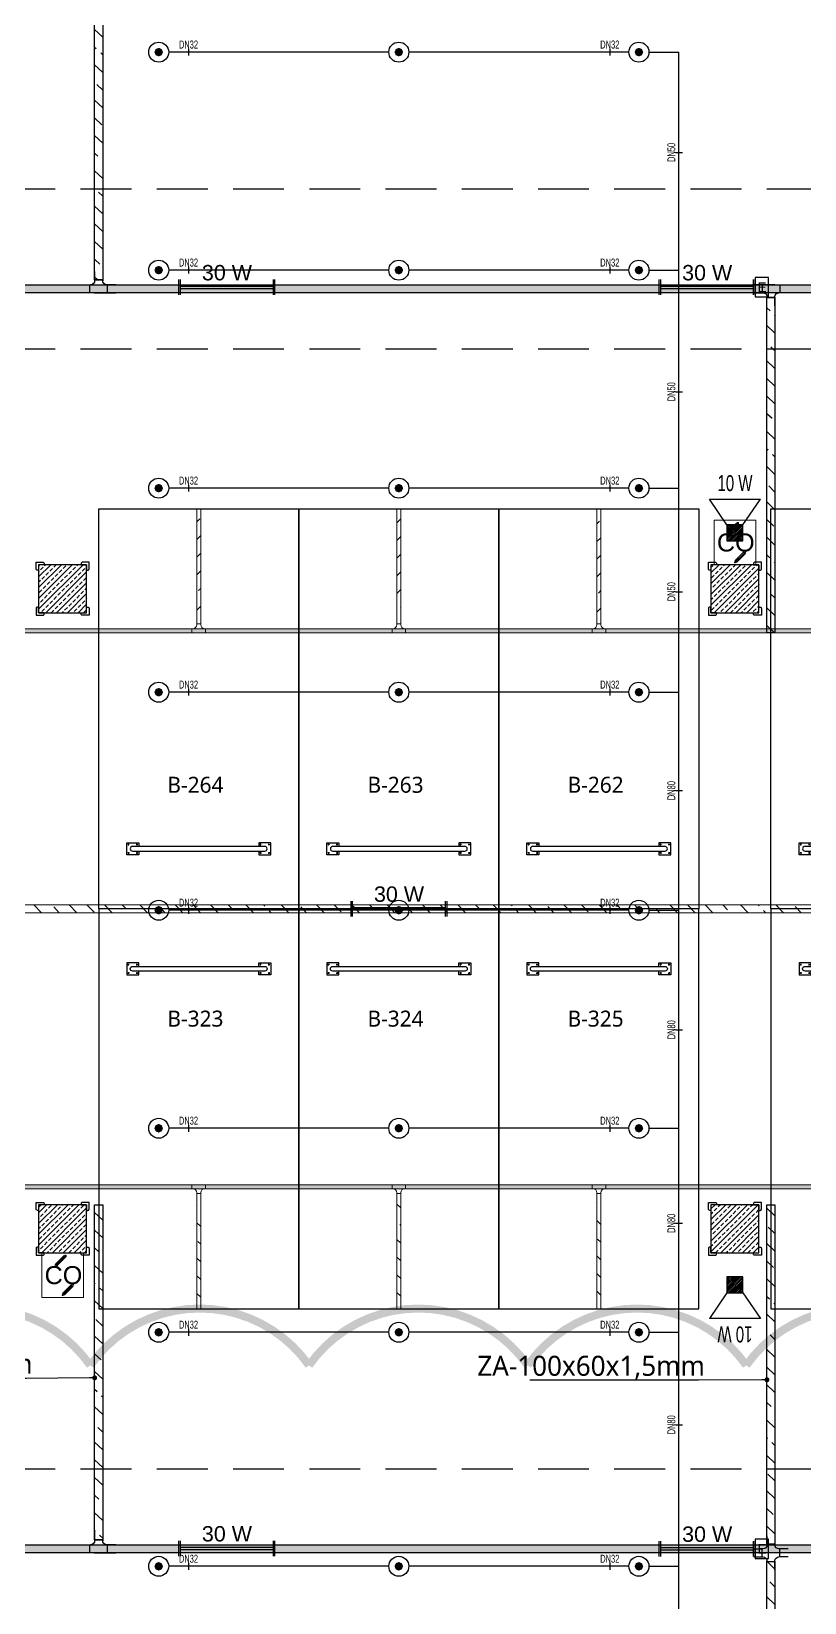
# Model space of a CAD drawing. Header units: millimetres. Extents: x -379292 to 1221486, y 92049 to 447512.
# Drawn here: x -141845 to -132185, y 203947 to 223584 of the extents above; entities that cross this region are included whole.
import ezdxf
from ezdxf import colors
from ezdxf.entities.mleader import LeaderData, LeaderLine
from ezdxf.enums import TextEntityAlignment as Align
from ezdxf.math import Vec2, Vec3

# ---------------------------------------------------------------- set-up
doc = ezdxf.new("R2010")
doc.units = ezdxf.units.MM
doc.linetypes.add('HIDDEN', pattern=[9.525, 6.35, -3.175])
for name, color, linetype in [('-M-YNGN-BORUID', 7, 'Continuous'), ('-M-YNGN-BORUUZUN', 7, 'Continuous'), ('-M-YNGN-BORUYUK', 7, 'Continuous'), ('-M-YNGN-SPR-YUK', 7, 'Continuous'), ('-M-YNGN-ZON4-CAP-', 7, 'Continuous'), ('-M-YNGN-ZON4-SPR-', 7, 'Continuous'), ('05_HATCH CONCRETE', 141, 'Continuous'), ('05_SYMBOL', 2, 'Continuous'), ('08_LAMP', 4, 'Continuous'), ('08_LOUD SYSTEM', 4, 'Continuous'), ('202-A-Y-MahalAd', 141, 'Continuous'), ('E_CT_ZA', 6, 'Continuous'), ('EYazı', 7, 'Continuous')]:
    doc.layers.add(name, color=color, linetype=linetype)
doc.layers.add('-M-YNGN-SPR-CAPCIZGI', color=188, linetype='Continuous', plot=False)
for name, color, linetype, lineweight in [('-M-YNGN-ZON4', 3, 'SP', 30), ('08_DEDECTOR', 3, 'Continuous', 9), ('E_CT_AYDINLATMA', 3, 'Continuous', 9), ('E_CT_KIRMIZI', 1, 'Continuous', 9)]:
    doc.layers.add(name, color=color, linetype=linetype, lineweight=lineweight)
doc.styles.add('CIZGI', font='tahoma.ttf', dxfattribs={"width": 0.8, "oblique": 20})
doc.styles.add('HCAD', font='HCAD.SHX', dxfattribs={"width": 0.8, "height": 0.2})
doc.styles.add('PIPESIZE', font='hcad.shx', dxfattribs={"width": 0.8})
doc.styles.add('SPR-NOT', font='romans.shx')
doc.styles.get("Standard").update_dxf_attribs({"font": 'segoeuil.ttf'})
doc.styles.add('TR', font='tsimpali.shx', dxfattribs={"width": 0.7})
doc.styles.add('YAZI-2', font='arial.ttf', dxfattribs={"height": 2})
doc.styles.add('YAZI-3', font='arial.ttf', dxfattribs={"height": 3})
doc.linetypes.add('SP', pattern='A,2,-0.1,["SP",CIZGI,S=0.14,R=0.2,X=0,Y=-0.07],-0.255', length=2.355)
pattern_1 = [(225, (905000, -3e-07), (67.351921, -67.351921), []), (225, (904932.65, -3e-07), (67.351921, -67.351921), [47.625, -23.8125])]

# ---------------------------------------------------------------- blocks, each defined once
blk = doc.blocks.new('202_Vida')
at = {"color": 0, "linetype": 'ByBlock', "ltscale": 0.2}
for points in [[(1, 0), (-1, 0)], [(0, 1), (0, -1)]]:
    blk.add_lwpolyline(points, dxfattribs=at)
at = {"color": 0, "linetype": 'ByBlock'}
for radius in [0.42, 0.23, 0.155]:
    blk.add_circle((0, 0), radius, dxfattribs=at)
blk = doc.blocks.new('202_Stoper')
at = {"color": 0, "linetype": 'ByBlock'}
for points in [[(-750, -30), (-750, -75), (-900, -75), (-900, 75), (-750, 75), (-750, 30)], [(750, -30), (750, -75), (900, -75), (900, 75), (750, 75), (750, 30)]]:
    blk.add_lwpolyline(points, dxfattribs=at)
blk.add_lwpolyline([(825, -30, 1), (825, 30), (-825, 30, 1), (-825, -30)], format="xyb", close=True, dxfattribs=at)
at = {"color": 0, "linetype": 'ByBlock', "yscale": 10, "zscale": 10, "rotation": 180}
for p, xscale in [((-877, 53), -10), ((-772, 53), 10), ((772, 53), -10), ((877, 53), 10)]:
    blk.add_blockref('202_Vida', p, dxfattribs=dict(at, xscale=xscale))
at = {"color": 0, "linetype": 'ByBlock', "yscale": 10, "zscale": 10}
for p, xscale in [((-877, -52), 10), ((-772, -52), -10), ((772, -52), 10), ((877, -52), -10)]:
    blk.add_blockref('202_Vida', p, dxfattribs=dict(at, xscale=xscale))
blk = doc.blocks.new('202_Mahalblok')
at = {"color": 0, "linetype": 'ByBlock', "flags": 128}
blk.add_lwpolyline([(0, 0), (0, 5000), (2500, 5000), (2500, 0)], close=True, dxfattribs=at)
at = {"color": 252}
blk.add_blockref('202_Stoper', (1250, 750), dxfattribs=at)
at = {"color": 0, "linetype": 'ByBlock', "ltscale": 25}
blk.add_attdef('MAHALNO', text='', height=200, dxfattribs=at).set_placement((1209, 1390), align=Align.BOTTOM_CENTER)
blk = doc.blocks.new('bariyer')
at = {"color": 8, "ltscale": 25}
blk.add_lwpolyline([(0, -70), (15, -70, 0.414214), (30, -55), (30, 30), (-55, 30, 0.414214), (-70, 15), (-70, 0), (0, 0)], format="xyb", close=True, dxfattribs=at)
blk = doc.blocks.new('OtoParkBodrumKatMimari')
at = {"layer": '05_HATCH CONCRETE'}
h = blk.add_hatch(dxfattribs=at)
h.set_pattern_fill('ANSI33', color=8, scale=15, angle=180, style=0)
h.set_pattern_definition(pattern_1)
h.paths.add_polyline_path([(105200, 116100), (104600, 116100), (104600, 115500), (105200, 115500)])
h = blk.add_hatch(dxfattribs=at)
h.set_pattern_fill('ANSI33', color=8, scale=15, angle=180, style=0)
h.set_pattern_definition(pattern_1)
h.paths.add_polyline_path([(113600, 116100), (113000, 116100), (113000, 115500), (113600, 115500)])
h = blk.add_hatch(dxfattribs=at)
h.set_pattern_fill('ANSI33', color=8, scale=15, angle=180, style=0)
h.set_pattern_definition(pattern_1)
h.paths.add_polyline_path([(105200, 108100), (104600, 108100), (104600, 107500), (105200, 107500)])
h = blk.add_hatch(dxfattribs=at)
h.set_pattern_fill('ANSI33', color=8, scale=15, angle=180, style=0)
h.set_pattern_definition(pattern_1)
h.paths.add_polyline_path([(113600, 108100), (113000, 108100), (113000, 107500), (113600, 107500)])
at = {"color": 5}
for points in [[(105200, 116100), (104600, 116100), (104600, 115500), (105200, 115500)], [(113600, 116100), (113000, 116100), (113000, 115500), (113600, 115500)], [(105200, 108100), (104600, 108100), (104600, 107500), (105200, 107500)], [(113600, 108100), (113000, 108100), (113000, 107500), (113600, 107500)]]:
    blk.add_lwpolyline(points, close=True, dxfattribs=at)
at = {"layer": '05_SYMBOL', "color": 252, "linetype": 'HIDDEN', "ltscale": 100}
for points in [[(19400, 120800), (128500, 120800)], [(19400, 118800), (135650, 118800)], [(19400, 104800), (128500, 104800)]]:
    blk.add_lwpolyline(points, dxfattribs=at)
at = {"layer": '05_SYMBOL', "color": 8, "xscale": -1}
for p in [(104600, 116100), (113000, 116100), (104600, 108100), (113000, 108100)]:
    blk.add_blockref('bariyer', p, dxfattribs=at)
at = {"layer": '05_SYMBOL', "color": 8}
for p in [(105200, 116100), (113600, 116100), (105200, 108100), (113600, 108100)]:
    blk.add_blockref('bariyer', p, dxfattribs=at)
at = {"layer": '05_SYMBOL', "color": 8, "rotation": 180}
for p in [(104600, 115500), (113000, 115500), (104600, 107500), (113000, 107500)]:
    blk.add_blockref('bariyer', p, dxfattribs=at)
at = {"layer": '05_SYMBOL', "color": 8, "xscale": -1, "rotation": 180}
for p in [(105200, 115500), (113600, 115500), (105200, 107500), (113600, 107500)]:
    blk.add_blockref('bariyer', p, dxfattribs=at)
at = {"layer": '202-A-Y-MahalAd', "color": 8, "ltscale": 25}
for p, values in [((105350, 111800), {'MAHALNO': 'B-264'}), ((107850, 111800), {'MAHALNO': 'B-263'}), ((110350, 111800), {'MAHALNO': 'B-262'}), ((113750, 111800), {'MAHALNO': 'B-261'})]:
    blk.add_blockref('202_Mahalblok', p, dxfattribs=at).add_auto_attribs(values)
ref = blk.add_blockref('202_Mahalblok', (105350, 111800), dxfattribs=dict(at, xscale=-1, rotation=180))
ref.add_attrib('MAHALNO', 'B-323', dxfattribs={"layer": '0', "color": 0, "linetype": 'ByBlock', "ltscale": 25, "height": 200}).set_placement((106559, 110267), align=Align.BOTTOM_CENTER)
ref = blk.add_blockref('202_Mahalblok', (107850, 111800), dxfattribs=dict(at, xscale=-1, rotation=180))
ref.add_attrib('MAHALNO', 'B-324', dxfattribs={"layer": '0', "color": 0, "linetype": 'ByBlock', "ltscale": 25, "height": 200}).set_placement((109059, 110267), align=Align.BOTTOM_CENTER)
ref = blk.add_blockref('202_Mahalblok', (110350, 111800), dxfattribs=dict(at, xscale=-1, rotation=180))
ref.add_attrib('MAHALNO', 'B-325', dxfattribs={"layer": '0', "color": 0, "linetype": 'ByBlock', "ltscale": 25, "height": 200}).set_placement((111559, 110267), align=Align.BOTTOM_CENTER)
ref = blk.add_blockref('202_Mahalblok', (113750, 111800), dxfattribs=dict(at, xscale=-1, rotation=180))
ref.add_attrib('MAHALNO', 'B-326', dxfattribs={"layer": '0', "color": 0, "linetype": 'ByBlock', "ltscale": 25, "height": 200}).set_placement((114959, 110267), align=Align.BOTTOM_CENTER)
blk = doc.blocks.new('SPRKL100')
at = {"layer": '-M-YNGN-SPR-CAPCIZGI'}
blk.add_line((0, 0.43), (0, -0.43), dxfattribs=at)
at = {"layer": '-M-YNGN-BORUID', "color": 0, "style": 'HCAD', "width": 0.8, "flags": 1}
blk.add_attdef('DIC', text='', height=0.4, dxfattribs=at).set_placement((0, -1.69), align=Align.CENTER)
at = {"layer": '-M-YNGN-BORUUZUN', "color": 0, "style": 'HCAD', "width": 0.7}
blk.add_attdef('BOY', text='', height=0.8, dxfattribs=at).set_placement((0, -1.08), align=Align.CENTER)
at = {"layer": '-M-YNGN-BORUYUK', "color": 6, "style": 'PIPESIZE', "width": 0.8}
blk.add_attdef('YUK', text='', height=0.5, dxfattribs=at).set_placement((0, 1.87), align=Align.CENTER)
at = {"color": 0, "style": 'PIPESIZE', "width": 0.7}
blk.add_attdef('CAP', text='', height=1, dxfattribs=at).set_placement((0, 0.45), align=Align.CENTER)
blk = doc.blocks.new('SP-C-UP-12')
at = {"ltscale": 10}
blk.add_line((0, 0), (0, 0), dxfattribs=at)
at = {"color": 1, "linetype": 'Continuous'}
blk.add_circle((0, 0), 12.5, dxfattribs=at)
at = {"ltscale": 10}
for points in [[(-5.4, 0), (-3.8, 3.8), (-3.8, -3.8), (0, 5.4)], [(-3.8, -3.8), (0, 5.4), (0, -5.4), (3.8, 3.8)], [(0, -5.4), (3.8, 3.8), (3.8, -3.8), (5.4, 0)]]:
    blk.add_solid(points, dxfattribs=at)
at = {"layer": '-M-YNGN-SPR-YUK', "style": 'SPR-NOT', "width": 0.5, "flags": 9}
for tag, p in [('YUK', (0, 17.8)), ('CAP', (0, 14.4)), ('TIP', (0.2, 10.8))]:
    blk.add_attdef(tag, text='', height=2.5, dxfattribs=at).set_placement(p, align=Align.MIDDLE_CENTER)
blk = doc.blocks.new('A$C69E781E7')
at = {"layer": '-M-YNGN-ZON4', "ltscale": 500}
for p, q in [((-3033.4, -2137.6), (-3308.4, -2137.6)), ((-2733.4, -2137.6), (-3008.4, -2137.6)), ((-2708.4, -2137.6), (-2670.9, -2137.6)), ((-2670.9, -7485.1), (-2670.9, -2137.6)), ((-3033.4, -2410.1), (-3308.4, -2410.1)), ((-2733.4, -2410.1), (-3008.4, -2410.1)), ((-2708.4, -2410.1), (-2670.9, -2410.1)), ((-3033.4, -2682.6), (-3308.4, -2682.6)), ((-2733.4, -2682.6), (-3008.4, -2682.6)), ((-2708.4, -2682.6), (-2670.9, -2682.6)), ((-3033.4, -2937.6), (-3308.4, -2937.6)), ((-2733.4, -2937.6), (-3008.4, -2937.6)), ((-2708.4, -2937.6), (-2670.9, -2937.6)), ((-3033.4, -3210.1), (-3308.4, -3210.1)), ((-2733.4, -3210.1), (-3008.4, -3210.1)), ((-2708.4, -3210.1), (-2670.9, -3210.1)), ((-3033.4, -3482.6), (-3308.4, -3482.6)), ((-2733.4, -3482.6), (-3008.4, -3482.6)), ((-2708.4, -3482.6), (-2670.9, -3482.6)), ((-3033.4, -3737.6), (-3308.4, -3737.6)), ((-2733.4, -3737.6), (-3008.4, -3737.6)), ((-2708.4, -3737.6), (-2670.9, -3737.6)), ((-3033.4, -4030.1), (-3308.4, -4030.1)), ((-2733.4, -4030.1), (-3008.4, -4030.1)), ((-2708.4, -4030.1), (-2670.9, -4030.1))]:
    blk.add_line(p, q, dxfattribs=at)
at = {"layer": '-M-YNGN-ZON4-CAP-'}
ref = blk.add_blockref('SPRKL100', (-3283.7, -2137.6), dxfattribs=dict(at, xscale=10, yscale=10, zscale=10))
ref.add_attrib('CAP', 'DN32', dxfattribs={"layer": '0', "color": 0, "height": 10, "style": 'PIPESIZE', "width": 0.7}).set_placement((-3283.7, -2133.1), align=Align.CENTER)
ref = blk.add_blockref('SPRKL100', (-2757.3, -2137.6), dxfattribs=dict(at, xscale=10, yscale=10, zscale=10))
ref.add_attrib('CAP', 'DN32', dxfattribs={"layer": '0', "color": 0, "height": 10, "style": 'PIPESIZE', "width": 0.7}).set_placement((-2757.3, -2133.1), align=Align.CENTER)
ref = blk.add_blockref('SPRKL100', (-2670.9, -2263), dxfattribs=dict(at, xscale=10.00000000000001, yscale=10.00000000000001, zscale=10.00000000000001, rotation=90))
ref.add_attrib('CAP', 'DN50', dxfattribs={"layer": '0', "color": 0, "height": 10, "rotation": 90, "style": 'PIPESIZE', "width": 0.7}).set_placement((-2675.4, -2263), align=Align.CENTER)
ref = blk.add_blockref('SPRKL100', (-3283.7, -2410.1), dxfattribs=dict(at, xscale=10, yscale=10, zscale=10))
ref.add_attrib('CAP', 'DN32', dxfattribs={"layer": '0', "color": 0, "height": 10, "style": 'PIPESIZE', "width": 0.7}).set_placement((-3283.7, -2405.6), align=Align.CENTER)
ref = blk.add_blockref('SPRKL100', (-2757.3, -2410.1), dxfattribs=dict(at, xscale=10, yscale=10, zscale=10))
ref.add_attrib('CAP', 'DN32', dxfattribs={"layer": '0', "color": 0, "height": 10, "style": 'PIPESIZE', "width": 0.7}).set_placement((-2757.3, -2405.6), align=Align.CENTER)
ref = blk.add_blockref('SPRKL100', (-2670.9, -2562.1), dxfattribs=dict(at, xscale=10.00000000000001, yscale=10.00000000000001, zscale=10.00000000000001, rotation=90))
ref.add_attrib('CAP', 'DN50', dxfattribs={"layer": '0', "color": 0, "height": 10, "rotation": 90, "style": 'PIPESIZE', "width": 0.7}).set_placement((-2675.4, -2562.1), align=Align.CENTER)
ref = blk.add_blockref('SPRKL100', (-3283.7, -2682.6), dxfattribs=dict(at, xscale=10, yscale=10, zscale=10))
ref.add_attrib('CAP', 'DN32', dxfattribs={"layer": '0', "color": 0, "height": 10, "style": 'PIPESIZE', "width": 0.7}).set_placement((-3283.7, -2678.1), align=Align.CENTER)
ref = blk.add_blockref('SPRKL100', (-2757.3, -2682.6), dxfattribs=dict(at, xscale=10, yscale=10, zscale=10))
ref.add_attrib('CAP', 'DN32', dxfattribs={"layer": '0', "color": 0, "height": 10, "style": 'PIPESIZE', "width": 0.7}).set_placement((-2757.3, -2678.1), align=Align.CENTER)
ref = blk.add_blockref('SPRKL100', (-2670.9, -2812), dxfattribs=dict(at, xscale=10.00000000000001, yscale=10.00000000000001, zscale=10.00000000000001, rotation=90))
ref.add_attrib('CAP', 'DN50', dxfattribs={"layer": '0', "color": 0, "height": 10, "rotation": 90, "style": 'PIPESIZE', "width": 0.7}).set_placement((-2675.4, -2812), align=Align.CENTER)
ref = blk.add_blockref('SPRKL100', (-3283.7, -2937.6), dxfattribs=dict(at, xscale=10, yscale=10, zscale=10))
ref.add_attrib('CAP', 'DN32', dxfattribs={"layer": '0', "color": 0, "height": 10, "style": 'PIPESIZE', "width": 0.7}).set_placement((-3283.7, -2933.1), align=Align.CENTER)
ref = blk.add_blockref('SPRKL100', (-2757.3, -2937.6), dxfattribs=dict(at, xscale=10, yscale=10, zscale=10))
ref.add_attrib('CAP', 'DN32', dxfattribs={"layer": '0', "color": 0, "height": 10, "style": 'PIPESIZE', "width": 0.7}).set_placement((-2757.3, -2933.1), align=Align.CENTER)
ref = blk.add_blockref('SPRKL100', (-2670.9, -3060.6), dxfattribs=dict(at, xscale=10.00000000000001, yscale=10.00000000000001, zscale=10.00000000000001, rotation=90))
ref.add_attrib('CAP', 'DN80', dxfattribs={"layer": '0', "color": 0, "height": 10, "rotation": 90, "style": 'PIPESIZE', "width": 0.7}).set_placement((-2675.4, -3060.6), align=Align.CENTER)
ref = blk.add_blockref('SPRKL100', (-3283.7, -3210.1), dxfattribs=dict(at, xscale=10, yscale=10, zscale=10))
ref.add_attrib('CAP', 'DN32', dxfattribs={"layer": '0', "color": 0, "height": 10, "style": 'PIPESIZE', "width": 0.7}).set_placement((-3283.7, -3205.6), align=Align.CENTER)
ref = blk.add_blockref('SPRKL100', (-2757.3, -3210.1), dxfattribs=dict(at, xscale=10, yscale=10, zscale=10))
ref.add_attrib('CAP', 'DN32', dxfattribs={"layer": '0', "color": 0, "height": 10, "style": 'PIPESIZE', "width": 0.7}).set_placement((-2757.3, -3205.6), align=Align.CENTER)
ref = blk.add_blockref('SPRKL100', (-2670.9, -3359.5), dxfattribs=dict(at, xscale=10.00000000000001, yscale=10.00000000000001, zscale=10.00000000000001, rotation=90))
ref.add_attrib('CAP', 'DN80', dxfattribs={"layer": '0', "color": 0, "height": 10, "rotation": 90, "style": 'PIPESIZE', "width": 0.7}).set_placement((-2675.4, -3359.5), align=Align.CENTER)
ref = blk.add_blockref('SPRKL100', (-3283.7, -3482.6), dxfattribs=dict(at, xscale=10, yscale=10, zscale=10))
ref.add_attrib('CAP', 'DN32', dxfattribs={"layer": '0', "color": 0, "height": 10, "style": 'PIPESIZE', "width": 0.7}).set_placement((-3283.7, -3478.1), align=Align.CENTER)
ref = blk.add_blockref('SPRKL100', (-2757.3, -3482.6), dxfattribs=dict(at, xscale=10, yscale=10, zscale=10))
ref.add_attrib('CAP', 'DN32', dxfattribs={"layer": '0', "color": 0, "height": 10, "style": 'PIPESIZE', "width": 0.7}).set_placement((-2757.3, -3478.1), align=Align.CENTER)
ref = blk.add_blockref('SPRKL100', (-2670.9, -3601.4), dxfattribs=dict(at, xscale=10.00000000000001, yscale=10.00000000000001, zscale=10.00000000000001, rotation=90))
ref.add_attrib('CAP', 'DN80', dxfattribs={"layer": '0', "color": 0, "height": 10, "rotation": 90, "style": 'PIPESIZE', "width": 0.7}).set_placement((-2675.4, -3601.4), align=Align.CENTER)
ref = blk.add_blockref('SPRKL100', (-3283.7, -3737.6), dxfattribs=dict(at, xscale=10, yscale=10, zscale=10))
ref.add_attrib('CAP', 'DN32', dxfattribs={"layer": '0', "color": 0, "height": 10, "style": 'PIPESIZE', "width": 0.7}).set_placement((-3283.7, -3733.1), align=Align.CENTER)
ref = blk.add_blockref('SPRKL100', (-2757.3, -3737.6), dxfattribs=dict(at, xscale=10, yscale=10, zscale=10))
ref.add_attrib('CAP', 'DN32', dxfattribs={"layer": '0', "color": 0, "height": 10, "style": 'PIPESIZE', "width": 0.7}).set_placement((-2757.3, -3733.1), align=Align.CENTER)
ref = blk.add_blockref('SPRKL100', (-2670.9, -3853.3), dxfattribs=dict(at, xscale=10.00000000000001, yscale=10.00000000000001, zscale=10.00000000000001, rotation=90))
ref.add_attrib('CAP', 'DN80', dxfattribs={"layer": '0', "color": 0, "height": 10, "rotation": 90, "style": 'PIPESIZE', "width": 0.7}).set_placement((-2675.4, -3853.3), align=Align.CENTER)
ref = blk.add_blockref('SPRKL100', (-3283.7, -4030.1), dxfattribs=dict(at, xscale=10, yscale=10, zscale=10))
ref.add_attrib('CAP', 'DN32', dxfattribs={"layer": '0', "color": 0, "height": 10, "style": 'PIPESIZE', "width": 0.7}).set_placement((-3283.7, -4025.6), align=Align.CENTER)
ref = blk.add_blockref('SPRKL100', (-2757.3, -4030.1), dxfattribs=dict(at, xscale=10, yscale=10, zscale=10))
ref.add_attrib('CAP', 'DN32', dxfattribs={"layer": '0', "color": 0, "height": 10, "style": 'PIPESIZE', "width": 0.7}).set_placement((-2757.3, -4025.6), align=Align.CENTER)
at = {"layer": '-M-YNGN-ZON4-SPR-'}
for p in [(-3320.9, -2137.6), (-3020.9, -2137.6), (-2720.9, -2137.6), (-3320.9, -2410.1), (-3020.9, -2410.1), (-2720.9, -2410.1), (-3320.9, -2682.6), (-3020.9, -2682.6), (-2720.9, -2682.6), (-3320.9, -2937.6), (-3020.9, -2937.6), (-2720.9, -2937.6), (-3320.9, -3210.1), (-3020.9, -3210.1), (-2720.9, -3210.1), (-3320.9, -3482.6), (-3020.9, -3482.6), (-2720.9, -3482.6), (-3320.9, -3737.6), (-3020.9, -3737.6), (-2720.9, -3737.6), (-3320.9, -4030.1), (-3020.9, -4030.1), (-2720.9, -4030.1)]:
    blk.add_blockref('SP-C-UP-12', p, dxfattribs=at)
blk = doc.blocks.new('*U604')
h = blk.add_hatch()
h.set_pattern_fill('ANSI33', color=0, scale=50, angle=1, style=0)
h.paths.add_polyline_path([(-1251, 100), (113124, 100), (113124, 0), (-1251, 0)])
at = {"color": 0}
blk.add_lwpolyline([(-1251, 100), (113124, 100), (113124, 0), (-1251, 0)], close=True, dxfattribs=at)
at = {"ltscale": 25, "flags": 1}
for tag, p in [('YUKSEKLIK', (-229, -149)), ('KALINLIK', (-229, -213))]:
    blk.add_attdef(tag, p, '', height=50, dxfattribs=at)
blk = doc.blocks.new('*U615')
h = blk.add_hatch()
h.set_pattern_fill('ANSI33', color=0, scale=50, angle=1, style=0)
h.paths.add_polyline_path([(-17993, 100), (8347, 100), (8347, 0), (-17993, 0)])
at = {"color": 0}
blk.add_lwpolyline([(-17993, 100), (8347, 100), (8347, 0), (-17993, 0)], close=True, dxfattribs=at)
at = {"ltscale": 25, "flags": 1}
for tag, p in [('YUKSEKLIK', (-229, -149)), ('KALINLIK', (-229, -213))]:
    blk.add_attdef(tag, p, '', height=50, dxfattribs=at)
blk = doc.blocks.new('*U651')
h = blk.add_hatch()
h.set_pattern_fill('ANSI33', color=0, scale=50, angle=1, style=0)
h.paths.add_polyline_path([(-115024, 100), (-249, 100), (-249, 0), (-115024, 0)])
at = {"color": 0}
blk.add_lwpolyline([(-115024, 100), (-249, 100), (-249, 0), (-115024, 0)], close=True, dxfattribs=at)
at = {"ltscale": 25, "flags": 1}
for tag, p in [('YUKSEKLIK', (-229, -149)), ('KALINLIK', (-229, -213))]:
    blk.add_attdef(tag, p, '', height=50, dxfattribs=at)
blk = doc.blocks.new('*U652')
h = blk.add_hatch()
h.set_pattern_fill('ANSI33', color=0, scale=50, angle=1, style=0)
h.paths.add_polyline_path([(-115024, 100), (-249, 100), (-249, 0), (-115024, 0)])
at = {"color": 0}
blk.add_lwpolyline([(-115024, 100), (-249, 100), (-249, 0), (-115024, 0)], close=True, dxfattribs=at)
at = {"ltscale": 25, "flags": 1}
for tag, p in [('YUKSEKLIK', (-229, -149)), ('KALINLIK', (-229, -213))]:
    blk.add_attdef(tag, p, '', height=50, dxfattribs=at)
blk = doc.blocks.new('*U683')
h = blk.add_hatch()
h.set_pattern_fill('ANSI33', color=0, scale=50, angle=1, style=0)
h.paths.add_polyline_path([(-14068, 100), (100307, 100), (100307, 0), (-14068, 0)])
at = {"color": 0}
blk.add_lwpolyline([(-14068, 100), (100307, 100), (100307, 0), (-14068, 0)], close=True, dxfattribs=at)
at = {"ltscale": 25, "flags": 1}
for tag, p in [('YUKSEKLIK', (-229, -149)), ('KALINLIK', (-229, -213))]:
    blk.add_attdef(tag, p, '', height=50, dxfattribs=at)
blk = doc.blocks.new('*U759')
h = blk.add_hatch()
h.set_pattern_fill('ANSI33', color=0, scale=50, angle=1, style=0)
h.paths.add_polyline_path([(-1851, 50), (35577, 50), (35577, 0), (-1851, 0)])
at = {"color": 0}
blk.add_lwpolyline([(-1851, 50), (35577, 50), (35577, 0), (-1851, 0)], close=True, dxfattribs=at)
at = {"ltscale": 25, "flags": 1}
for tag, p in [('YUKSEKLIK', (-229, -149)), ('KALINLIK', (-229, -213))]:
    blk.add_attdef(tag, p, '', height=50, dxfattribs=at)
blk = doc.blocks.new('*U779')
h = blk.add_hatch()
h.set_pattern_fill('ANSI33', color=0, scale=50, angle=1, style=0)
h.paths.add_polyline_path([(2434, 50), (35377, 50), (35377, 0), (2434, 0)])
at = {"color": 0}
blk.add_lwpolyline([(2434, 50), (35377, 50), (35377, 0), (2434, 0)], close=True, dxfattribs=at)
at = {"ltscale": 25, "flags": 1}
for tag, p in [('YUKSEKLIK', (-229, -149)), ('KALINLIK', (-229, -213))]:
    blk.add_attdef(tag, p, '', height=50, dxfattribs=at)
blk = doc.blocks.new('*U802')
h = blk.add_hatch()
h.set_pattern_fill('ANSI33', color=0, scale=50, angle=1, style=0)
h.paths.add_polyline_path([(-4535, 100), (-295, 100), (-295, 0), (-4535, 0)])
at = {"color": 0}
blk.add_lwpolyline([(-4535, 100), (-295, 100), (-295, 0), (-4535, 0)], close=True, dxfattribs=at)
at = {"ltscale": 25, "flags": 1}
for tag, p in [('YUKSEKLIK', (-229, -149)), ('KALINLIK', (-229, -213))]:
    blk.add_attdef(tag, p, '', height=50, dxfattribs=at)
blk = doc.blocks.new('*U324')
at = {"color": 0}
for p, q in [((0, 428), (0, 314)), ((100, 428), (100, 314)), ((-164, 264), (-50, 264)), ((-60, 264), (-60, 164)), ((0, 324), (100, 324)), ((264, 264), (150, 264)), ((160, 264), (160, 164)), ((-164, 164), (-50, 164)), ((0, 0), (0, 114)), ((0, 104), (100, 104)), ((100, 0), (100, 114)), ((264, 164), (150, 164))]:
    blk.add_line(p, q, dxfattribs=at)
for centre, start, end in [((-50, 314), 270, 0), ((150, 314), 180, 270), ((-50, 114), 0, 90), ((150, 114), 90, 180)]:
    blk.add_arc(centre, 50, start, end, dxfattribs=at)
blk = doc.blocks.new('*U803')
h = blk.add_hatch()
h.set_pattern_fill('ANSI33', color=0, scale=50, angle=1, style=0)
h.paths.add_polyline_path([(-3747, 100), (393, 100), (393, 0), (-3747, 0)])
at = {"color": 0}
blk.add_lwpolyline([(-3747, 100), (393, 100), (393, 0), (-3747, 0)], close=True, dxfattribs=at)
at = {"ltscale": 25, "flags": 1}
for tag, p in [('YUKSEKLIK', (-229, -149)), ('KALINLIK', (-229, -213))]:
    blk.add_attdef(tag, p, '', height=50, dxfattribs=at)
blk = doc.blocks.new('*U806')
h = blk.add_hatch()
h.set_pattern_fill('ANSI33', color=0, scale=50, angle=1, style=0)
h.paths.add_polyline_path([(-4483, 100), (-295, 100), (-295, 0), (-4483, 0)])
at = {"color": 0}
blk.add_lwpolyline([(-4483, 100), (-295, 100), (-295, 0), (-4483, 0)], close=True, dxfattribs=at)
at = {"ltscale": 25, "flags": 1}
for tag, p in [('YUKSEKLIK', (-229, -149)), ('KALINLIK', (-229, -213))]:
    blk.add_attdef(tag, p, '', height=50, dxfattribs=at)
blk = doc.blocks.new('*U326')
at = {"color": 0}
for p, q in [((264, 264), (-164, 264)), ((-60, 264), (-60, 164)), ((0, 264), (264, 264)), ((160, 264), (160, 164)), ((-164, 164), (-50, 164)), ((0, 0), (0, 114)), ((0, 104), (100, 104)), ((100, 0), (100, 114)), ((264, 164), (150, 164))]:
    blk.add_line(p, q, dxfattribs=at)
for centre, start, end in [((-50, 114), 0, 90), ((150, 114), 90, 180)]:
    blk.add_arc(centre, 50, start, end, dxfattribs=at)
blk = doc.blocks.new('*U825')
h = blk.add_hatch()
h.set_pattern_fill('ANSI33', color=0, scale=50, angle=1, style=0)
h.paths.add_polyline_path([(-3909, 100), (281, 100), (281, 0), (-3909, 0)])
at = {"color": 0}
blk.add_lwpolyline([(-3909, 100), (281, 100), (281, 0), (-3909, 0)], close=True, dxfattribs=at)
at = {"ltscale": 25, "flags": 1}
for tag, p in [('YUKSEKLIK', (-229, -149)), ('KALINLIK', (-229, -213))]:
    blk.add_attdef(tag, p, '', height=50, dxfattribs=at)
blk = doc.blocks.new('*U339')
at = {"color": 0}
for p, q in [((264, 264), (-164, 264)), ((-60, 264), (-60, 164)), ((0, 264), (264, 264)), ((160, 264), (160, 164)), ((-164, 164), (-50, 164)), ((0, 0), (0, 114)), ((0, 104), (100, 104)), ((100, 0), (100, 114)), ((264, 164), (150, 164))]:
    blk.add_line(p, q, dxfattribs=at)
for centre, start, end in [((-50, 114), 0, 90), ((150, 114), 90, 180)]:
    blk.add_arc(centre, 50, start, end, dxfattribs=at)
blk = doc.blocks.new('*U828')
h = blk.add_hatch()
h.set_pattern_fill('ANSI33', color=0, scale=50, angle=1, style=0)
h.paths.add_polyline_path([(-4371, 100), (-181, 100), (-181, 0), (-4371, 0)])
at = {"color": 0}
blk.add_lwpolyline([(-4371, 100), (-181, 100), (-181, 0), (-4371, 0)], close=True, dxfattribs=at)
at = {"ltscale": 25, "flags": 1}
for tag, p in [('YUKSEKLIK', (-229, -149)), ('KALINLIK', (-229, -213))]:
    blk.add_attdef(tag, p, '', height=50, dxfattribs=at)
blk = doc.blocks.new('*U341')
at = {"color": 0}
for p, q in [((264, 264), (-164, 264)), ((-60, 264), (-60, 164)), ((0, 264), (264, 264)), ((160, 264), (160, 164)), ((-164, 164), (-50, 164)), ((0, 0), (0, 114)), ((0, 104), (100, 104)), ((100, 0), (100, 114)), ((264, 164), (150, 164))]:
    blk.add_line(p, q, dxfattribs=at)
for centre, start, end in [((-50, 114), 0, 90), ((150, 114), 90, 180)]:
    blk.add_arc(centre, 50, start, end, dxfattribs=at)
blk = doc.blocks.new('_DOT')
at = {"color": 0, "linetype": 'ByBlock'}
blk.add_line((-0.5, 0), (-1, 0), dxfattribs=at)
at = {"color": 0, "linetype": 'ByBlock', "const_width": 0.5}
blk.add_lwpolyline([(-0.25, 0, 1), (0.25, 0, 1)], format="xyb", close=True, dxfattribs=at)
blk = doc.blocks.new('40 W SIVA ÜSTÜ ETANJ LED 50')
at = {"layer": '08_LAMP'}
for p, q in [((-625, -100), (-625, 100)), ((-605, -100), (-605, 100)), ((-605, 15), (605, 15)), ((605, -100), (605, 100)), ((625, -100), (625, 100)), ((-605, -15), (605, -15))]:
    blk.add_line(p, q, dxfattribs=at)
at = {"layer": '08_LAMP', "color": 2, "style": 'YAZI-2'}
blk.add_text('30 W', height=200, dxfattribs=at).set_placement((0, 90), align=Align.CENTER)
blk = doc.blocks.new('40 W SIVA ÜSTÜ ETANJ LED 50--')
at = {"layer": '08_LAMP'}
for p, q in [((-625, -100), (-625, 100)), ((-605, -100), (-605, 100)), ((-605, 15), (605, 15)), ((605, -100), (605, 100)), ((625, -100), (625, 100)), ((-605, -15), (605, -15))]:
    blk.add_line(p, q, dxfattribs=at)
at = {"layer": '08_LAMP', "color": 2, "style": 'YAZI-2'}
blk.add_text('30 W', height=200, dxfattribs=at).set_placement((0, 90), align=Align.CENTER)
blk = doc.blocks.new('40 W SIVA ÜSTÜ ETANJ LED E 50')
at = {"layer": '08_LAMP'}
for p, q in [((-625, -100), (-625, 100)), ((-605, -100), (-605, 100)), ((-605, 15), (605, 15)), ((605, -100), (605, 100)), ((625, -100), (625, 100)), ((-605, -15), (605, -15))]:
    blk.add_line(p, q, dxfattribs=at)
blk.add_lwpolyline([(625, -125), (800, -125), (800, 125), (625, 125)], close=True, dxfattribs=at)
at = {"layer": '08_LAMP', "color": 2, "style": 'YAZI-2'}
blk.add_text('30 W', height=200, dxfattribs=at).set_placement((0, 90), align=Align.CENTER)
blk.add_text('E', height=125, dxfattribs=at).set_placement((713, 0), align=Align.MIDDLE)
blk = doc.blocks.new('CO 250')
at = {"layer": '08_DEDECTOR'}
for p, q in [((17, 243), (-84, 142)), ((45, 251), (-74, 132)), ((37, 223), (-64, 122)), ((45, 250), (45, 243)), ((114, -136), (-5, -255)), ((104, -126), (3, -227)), ((124, -146), (23, -247)), ((-5, -247), (-5, -255)), ((-5, -255), (3, -255))]:
    blk.add_line(p, q, dxfattribs=at)
at = {"layer": '08_DEDECTOR', "ltscale": 25}
blk.add_lwpolyline([(-262, 278), (-262, -278), (262, -278), (262, 278)], close=True, dxfattribs=at)
at = {"layer": '08_DEDECTOR'}
for centre, radius, start, end in [((37, 223), 27.7, 72.9688, 135), ((17, 243), 27.7, 315, 0), ((-55, 112), 41.6, 135, 180), ((-55, 112), 27.7, 135, 180), ((-55, 112), 13.9, 135, 180), ((95, -116), 13.9, 315, 350.4112), ((95, -116), 27.7, 315, 355.2224), ((95, -116), 41.6, 315, 356.817), ((23, -247), 27.7, 135, 180), ((3, -227), 27.7, 270, 315)]:
    blk.add_arc(centre, radius, start, end, dxfattribs=at)
at = {"layer": '08_DEDECTOR', "color": 3, "style": 'YAZI-3'}
blk.add_text('CO', height=225, dxfattribs=at).set_placement((-226, -113))
blk = doc.blocks.new('15 W HORN 100_HARİCİ TİP')
at = {"layer": '08_LOUD SYSTEM'}
h = blk.add_hatch(dxfattribs=at)
h.set_pattern_fill('ANSI31', color=2, scale=4.8)
h.set_pattern_definition([(45, (-341645.439, -380325.335), (-10.77630735, 10.77630735), [])])
h.paths.add_polyline_path([(-100, 0), (100, 0), (100, 200), (-100, 200)])
at = {"layer": '08_LOUD SYSTEM', "ltscale": 2}
for p, q in [((-320, 520), (320, 520)), ((-100, 200), (-320, 520)), ((100, 200), (320, 520))]:
    blk.add_line(p, q, dxfattribs=at)
at = {"layer": '08_LOUD SYSTEM'}
blk.add_lwpolyline([(100, 0), (100, 200), (-100, 200), (-100, 0)], close=True, dxfattribs=at)
at = {"layer": '08_LOUD SYSTEM', "color": 2, "ltscale": 2, "style": 'TR', "width": 0.7}
blk.add_text('10 W', height=200, dxfattribs=at).set_placement((0, 620), align=Align.CENTER)
blk = doc.blocks.new('*U1011')
h = blk.add_hatch()
h.set_pattern_fill('ANSI33', color=0, scale=50, angle=1, style=0)
h.paths.add_polyline_path([(-2093, 50), (-653, 50), (-653, 0), (-2093, 0)])
at = {"color": 0}
blk.add_lwpolyline([(-2093, 50), (-653, 50), (-653, 0), (-2093, 0)], close=True, dxfattribs=at)
at = {"ltscale": 25, "flags": 1}
for tag, p in [('YUKSEKLIK', (-229, -149)), ('KALINLIK', (-229, -213))]:
    blk.add_attdef(tag, p, '', height=50, dxfattribs=at)
blk = doc.blocks.new('*U1012')
at = {"color": 0}
for p, q in [((214, 214), (-164, 214)), ((-60, 214), (-60, 164)), ((0, 214), (214, 214)), ((110, 214), (110, 164)), ((-164, 164), (-50, 164)), ((0, 0), (0, 114)), ((0, 104), (50, 104)), ((50, 0), (50, 114)), ((214, 164), (100, 164))]:
    blk.add_line(p, q, dxfattribs=at)
for centre, start, end in [((-50, 114), 0, 90), ((100, 114), 90, 180)]:
    blk.add_arc(centre, 50, start, end, dxfattribs=at)

msp = doc.modelspace()

# ---------------------------------------------------------------- block references
at = {"color": 8}
msp.add_blockref('OtoParkBodrumKatMimari', (-246354.8, 100818.8), dxfattribs=at)

# ---------------------------------------------------------------- next in the draw order: linework, layer by layer
at = {"color": 30, "const_width": 100}
msp.add_lwpolyline([(-143840.8, 206911.4, -0.5205671), (-141108.9, 206911.4, -0.5205671), (-138377, 206911.4, -0.5205671), (-135645.1, 206911.4, -0.5205671), (-132913.2, 206911.4, -0.5205671), (-130181.3, 206911.4, -0.5205671), (-127449.4, 206911.4, -0.5205671), (-124717.5, 206911.4, -0.5205671), (-121985.6, 206911.4, -0.5205671), (-119253.7, 206911.4, -0.5205671), (-116521.8, 206911.4, -0.5205671), (-113789.9, 206911.4, -0.5205671), (-111058, 206911.4, -0.5205671), (-108326.2, 206911.4, -0.5205671), (-105594.3, 206911.4, -0.5205671), (-102862.4, 206911.4, -0.5205671), (-100130.5, 206911.4, -0.5205671)], format="xyb", dxfattribs=at)

# ---------------------------------------------------------------- next in the draw order: block references
at = {"layer": '-M-YNGN-ZON4', "ltscale": 25, "xscale": 10, "yscale": 10, "zscale": 10}
msp.add_blockref('A$C69E781E7', (-107045.9, 244701.5), dxfattribs=at)
at = {"layer": '08_DEDECTOR'}
for p in [(-133054.8, 217197.2), (-141454.8, 208040.3)]:
    msp.add_blockref('CO 250', p, dxfattribs=at)
at = {"layer": '08_LAMP', "xscale": 0.96, "yscale": 0.96, "zscale": 0.96}
for name, p in [('40 W SIVA ÜSTÜ ETANJ LED 50--', (-139402.1, 220386.7)), ('40 W SIVA ÜSTÜ ETANJ LED E 50', (-133402.1, 220386.7)), ('40 W SIVA ÜSTÜ ETANJ LED 50', (-137252.1, 212619.8)), ('40 W SIVA ÜSTÜ ETANJ LED 50--', (-139402.1, 204624.7)), ('40 W SIVA ÜSTÜ ETANJ LED E 50', (-133402.1, 204619.8))]:
    msp.add_blockref(name, p, dxfattribs=at)
at = {"layer": '08_LOUD SYSTEM'}
msp.add_blockref('15 W HORN 100_HARİCİ TİP', (-133054.8, 217218.8), dxfattribs=at)
at = {"layer": '08_LOUD SYSTEM', "rotation": 180}
msp.add_blockref('15 W HORN 100_HARİCİ TİP', (-133054.8, 208018.8), dxfattribs=at)
at = {"layer": 'E_CT_AYDINLATMA'}
msp.add_blockref('*U683', (-215536.5, 220318.6), dxfattribs=at)
at = {"layer": 'E_CT_AYDINLATMA', "xscale": -1, "rotation": 180}
msp.add_blockref('*U615', (-128911.5, 212668.8), dxfattribs=at)
at = {"layer": 'E_CT_AYDINLATMA', "rotation": 180}
msp.add_blockref('*U604', (-116480.6, 204668.8), dxfattribs=at)
at = {"layer": 'E_CT_KIRMIZI', "color": 1, "xscale": -1, "rotation": 89.99999999999993}
for p in [(-139729.8, 215525.8), (-137229.8, 215525.8), (-134729.8, 215525.8)]:
    msp.add_blockref('*U1011', p, dxfattribs=at)
at = {"layer": 'E_CT_KIRMIZI', "color": 2, "xscale": -1, "rotation": 180}
for p in [(-139779.8, 216282.8), (-137279.8, 216282.8), (-134779.8, 216282.8)]:
    msp.add_blockref('*U1012', p, dxfattribs=at)
at = {"layer": 'E_CT_KIRMIZI', "color": 1}
for name, p, rotation in [('*U779', (-116880.6, 216118.8), 180), ('*U759', (-116880.6, 209168.8), 180), ('*U1011', (-139729.8, 209711.7), 90.00000000000006), ('*U1011', (-137229.8, 209711.7), 90.00000000000006), ('*U1011', (-134729.8, 209711.7), 90.00000000000006)]:
    msp.add_blockref(name, p, dxfattribs=dict(at, rotation=rotation))
at = {"layer": 'E_CT_KIRMIZI', "color": 2}
for p in [(-139779.8, 208954.8), (-137279.8, 208954.8), (-134779.8, 208954.8)]:
    msp.add_blockref('*U1012', p, dxfattribs=at)
at = {"layer": 'E_CT_ZA', "color": 112}
for name, p, rotation in [('*U828', (-141054.8, 220298), 270), ('*U652', (-230054.1, 220418.6), 180), ('*U825', (-132554.8, 219977.5), 90), ('*U806', (-141054.8, 204436.2), 270), ('*U802', (-132654.8, 204384.1), 270), ('*U651', (-230054.1, 204668.8), 180), ('*U803', (-132554.8, 204065.7), 90)]:
    msp.add_blockref(name, p, dxfattribs=dict(at, rotation=rotation))
at = {"layer": 'E_CT_ZA', "color": 2, "xscale": -1, "rotation": 180}
for name, p in [('*U341', (-141054.8, 220582.6)), ('*U326', (-141054.8, 204834.8)), ('*U324', (-132654.8, 204782.8))]:
    msp.add_blockref(name, p, dxfattribs=at)
at = {"layer": 'E_CT_ZA', "color": 2, "xscale": -1}
msp.add_blockref('*U339', (-132554.8, 220154.6), dxfattribs=at)

# ---------------------------------------------------------------- next in the draw order: leaders
at = {"layer": 'EYazı', "color": 7}
ml = msp.add_multileader_mtext('Standard', dxfattribs=at)
ml.set_content('ZA-100x60x1,5mm', color=7)
ml.set_leader_properties(color=1)
ml.set_arrow_properties(name='DOT')
ml.build(insert=Vec2(0, 0))
ml.multileader.update_dxf_attribs({"text_left_attachment_type": 6, "text_right_attachment_type": 6, "dogleg_length": 50, "arrow_head_size": 62.5})
ctx = ml.context
ctx.base_point, ctx.char_height, ctx.arrow_head_size, ctx.landing_gap_size, ctx.plane_origin = Vec3(-144699.1, 206749.5), 250, 62.5, 25, Vec3(-142506.9, 206705.8)
ctx.left_attachment, ctx.right_attachment = 6, 6
notes = []
notes.append((ctx, [(0, (1, 1, 0), (-141912.1, 206749.5), (-1, 0), 62.5, [(0, [(-141054.8, 206756.2)], 0, [])])]))
ctx.mtext.insert, ctx.mtext.width, ctx.mtext.defined_height, ctx.mtext.line_spacing_style, ctx.mtext.flow_direction = Vec3(-144674.1, 207056.2), 2000, 439.9, 2, 5
ml = msp.add_multileader_mtext('Standard', dxfattribs=at)
ml.set_content('ZA-100x60x1,5mm', color=7)
ml.set_leader_properties(color=1)
ml.set_arrow_properties(name='DOT')
ml.build(insert=Vec2(0, 0))
ml.multileader.update_dxf_attribs({"text_left_attachment_type": 6, "text_right_attachment_type": 6, "dogleg_length": 50, "arrow_head_size": 62.5})
ctx = ml.context
ctx.base_point, ctx.char_height, ctx.arrow_head_size, ctx.landing_gap_size, ctx.plane_origin = Vec3(-136299.1, 206725), 250, 62.5, 25, Vec3(-134106.9, 206681.3)
ctx.left_attachment, ctx.right_attachment = 6, 6
notes.append((ctx, [(0, (1, 1, 0), (-133512.1, 206725), (-1, 0), 62.5, [(0, [(-132654.8, 206731.7)], 0, [])])]))
ctx.mtext.insert, ctx.mtext.width, ctx.mtext.defined_height, ctx.mtext.line_spacing_style, ctx.mtext.flow_direction = Vec3(-136274.1, 207031.7), 2000, 439.9, 2, 5
for ctx, leaders in notes:
    for number, flags, end, landing, length, lines in leaders:
        leader = LeaderData()
        leader.index, (leader.has_last_leader_line, leader.has_dogleg_vector, leader.attachment_direction) = number, flags
        leader.last_leader_point, leader.dogleg_vector, leader.dogleg_length = Vec3(end), Vec3(landing), length
        for number, points, colour, breaks in lines:
            line = LeaderLine()
            line.index, line.vertices, line.color, line.breaks = number, Vec3.list(points), colors.encode_raw_color(colour), breaks
            leader.lines.append(line)
        ctx.leaders.append(leader)

doc.saveas('drawing.dxf')
